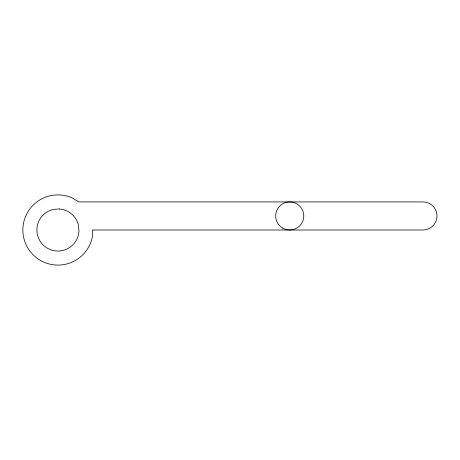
<?xml version="1.0" encoding="UTF-8"?>
<svg xmlns="http://www.w3.org/2000/svg" width="460" height="460" viewBox="0 0 460 460"><rect width="100%" height="100%" fill="white"/><g stroke="black" fill="none" stroke-linecap="round" stroke-linejoin="round"><path stroke-width="0.69" d="M92.765 230L92.546 235.888A35.098 35.098 0 0 1 49.065 263.954A35.098 35.098 0 0 1 24.892 218.195A35.098 35.098 0 0 1 72.588 198.105L78.66 201.923L422.959 201.923A14.041 14.041 0 0 1 437 215.958A14.041 14.041 0 0 1 422.959 230L92.765 230M59.231 208.978L53.745 209.363A21.056 21.056 0 0 0 37.024 232.386A21.056 21.056 0 0 0 58.495 251.051A21.056 21.056 0 0 0 78.965 231.282L78.579 225.802A21.056 21.056 0 0 0 59.231 208.978M282.722 228.12A14.041 14.041 0 0 0 303.784 215.958A14.041 14.041 0 0 0 282.722 203.803A14.041 14.041 0 0 0 282.722 228.12"/></g></svg>
